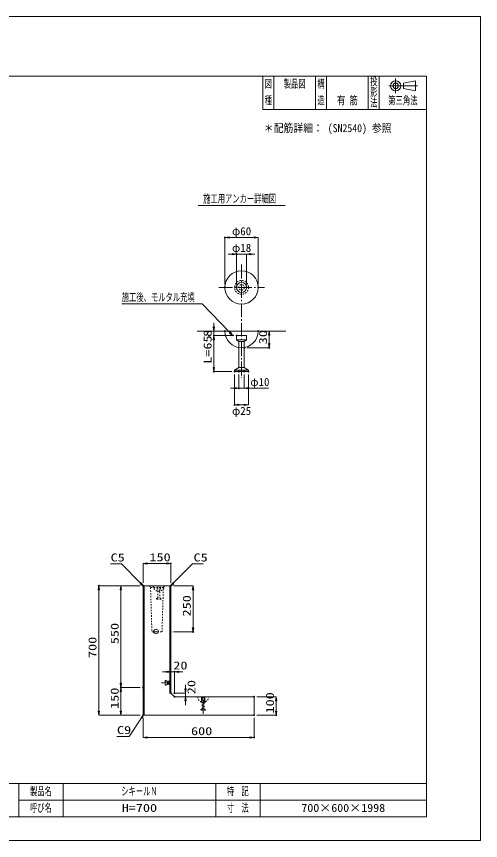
# Model space of a CAD drawing. Units: millimetres, scale not verified. Extents: x 0 to 6300, y 0 to 4455.
# Drawn here: x 3790 to 6300, y 0 to 4455 of the extents above; entities that cross this region are included whole.
import ezdxf
from ezdxf.enums import TextEntityAlignment as Align

# ---------------------------------------------------------------- set-up
doc = ezdxf.new("R2010")
doc.units = ezdxf.units.MM
doc.header["$LTSCALE"] = 10
doc.header["$PDMODE"] = 32
doc.header["$PDSIZE"] = 5
for name, pattern in [('USER1', [10.5, 7.5, -1.125, 0.75, -1.125]), ('USER2', [1.5, 0.75, -0.75]), ('USER3', [0.75, 0.5, -0.25])]:
    doc.linetypes.add(name, pattern=pattern)
for name, color, linetype, lineweight in [('Defpoints_2', 7, 'Continuous', 13), ('S-1', 2, 'Continuous', 13), ('S-4', 4, 'USER3', 13), ('S-Dim', 1, 'Continuous', 13), ('S-Txt', 7, 'Continuous', 13), ('TTL-FRAM', 3, 'Continuous', 13), ('TTL-LINE', 2, 'Continuous', 13), ('TTL-TXT', 2, 'Continuous', 13)]:
    doc.layers.add(name, color=color, linetype=linetype, lineweight=lineweight)
doc.styles.add('ＭＳ ゴシック', font='')
doc.styles.get('ＭＳ ゴシック').set_extended_font_data('MS Gothic')

msp = doc.modelspace()

# ---------------------------------------------------------------- hatches: boundary and pattern name
at = {"layer": 'S-Dim'}
for points in [[(4940, 3264.05), (4940, 3256.55), (4917.5, 3260.3)], [(5075, 3264.05), (5075, 3256.55), (5097.5, 3260.3)], [(4958, 3174.05), (4958, 3166.55), (4980.5, 3170.3)], [(5057, 3174.05), (5057, 3166.55), (5034.5, 3170.3)], [(4853.75, 2776.74), (4861.25, 2776.74), (4857.5, 2754.24)], [(4853.75, 2707.74), (4861.25, 2707.74), (4857.5, 2730.24)], [(4853.75, 2707.74), (4861.25, 2707.74), (4857.5, 2730.24)], [(5153.75, 2731.74), (5161.25, 2731.74), (5157.5, 2754.24)], [(5153.75, 2686.74), (5161.25, 2686.74), (5157.5, 2664.24)], [(4853.75, 2557.74), (4861.25, 2557.74), (4857.5, 2535.24)], [(4970, 2448.99), (4970, 2441.49), (4992.5, 2445.24)], [(5045, 2448.99), (5045, 2441.49), (5022.5, 2445.24)], [(4992.5, 2358.99), (4992.5, 2351.49), (4970, 2355.24)], [(5022.5, 2358.99), (5022.5, 2351.49), (5045, 2355.24)], [(4497.49, 1501.25), (4497.49, 1493.75), (4474.99, 1497.5)], [(4602.49, 1501.25), (4602.49, 1493.75), (4624.99, 1497.5)], [(4231.24, 1355), (4238.74, 1355), (4234.99, 1377.5)], [(4351.24, 1355), (4358.74, 1355), (4354.99, 1377.5)], [(4741.24, 1355), (4748.74, 1355), (4744.99, 1377.5)], [(4741.24, 1150), (4748.74, 1150), (4744.99, 1127.5)], [(4602.49, 916.25), (4602.49, 908.75), (4624.99, 912.5)], [(4667.49, 916.25), (4667.49, 908.75), (4644.99, 912.5)], [(4351.24, 850), (4358.74, 850), (4354.99, 827.5)], [(4351.24, 805), (4358.74, 805), (4354.99, 827.5)], [(4701.24, 820), (4708.74, 820), (4704.99, 797.5)], [(4701.24, 755), (4708.74, 755), (4704.99, 777.5)], [(5191.24, 755), (5198.74, 755), (5194.99, 777.5)], [(4231.24, 700), (4238.74, 700), (4234.99, 677.5)], [(4351.24, 700), (4358.74, 700), (4354.99, 677.5)], [(5191.24, 700), (5198.74, 700), (5194.99, 677.5)], [(4497.49, 561.25), (4497.49, 553.75), (4474.99, 557.5)], [(5052.49, 561.25), (5052.49, 553.75), (5074.99, 557.5)]]:
    msp.add_hatch(color=256, dxfattribs=at).paths.add_polyline_path(points)
at = {"layer": 'S-Txt'}
for points in [[(4947.31, 2748.22), (4960.17, 2729.38), (4941.89, 2743.03)], [(4464.23, 1393.56), (4477.49, 1375), (4458.93, 1388.26)], [(4641.05, 1388.26), (4622.49, 1375), (4635.75, 1393.56)], [(4463.89, 665.36), (4479.49, 682), (4470.13, 661.2)]]:
    msp.add_hatch(color=256, dxfattribs=at).paths.add_polyline_path(points)

# ---------------------------------------------------------------- linework, layer by layer
at = {"layer": 'Defpoints_2'}
for p, q in [((6300, 4455), (0, 4455)), ((6300, 0), (6300, 4455)), ((0, 0), (6300, 0))]:
    msp.add_line(p, q, dxfattribs=at)
for p in [(4917.5, 3260.3), (4980.5, 3170.3), (4917.5, 2990.3), (4980.5, 2990.3), (5034.5, 2990.3), (5097.5, 2990.3), (4857.5, 2730.24), (4917.5, 2754.24), (4920.76, 2730.24), (4980.5, 2730.24), (5097.5, 2754.24), (5022.5, 2664.24), (5157.5, 2664.24), (4857.5, 2535.24), (4970, 2535.24), (4970, 2535.24), (4992.5, 2535.24), (5022.5, 2535.24), (5045, 2535.24), (4992.5, 2445.24), (4970, 2355.24), (4624.99, 1497.5), (4234.99, 1377.5), (4474.99, 1377.5), (4474.99, 1377.5), (4474.99, 1377.5), (4624.99, 1377.5), (4624.99, 1377.5), (4624.99, 1127.5), (4744.99, 1127.5), (4644.99, 912.5), (4354.99, 827.5), (4354.99, 827.5), (4474.99, 827.5), (4474.99, 827.5), (4624.99, 797.5), (4624.99, 797.5), (4644.99, 777.5), (4644.99, 777.5), (4704.99, 777.5), (5074.99, 777.5), (4474.99, 677.5), (4474.99, 677.5), (4474.99, 677.5), (5074.99, 677.5), (5074.99, 677.5), (5194.99, 677.5), (5074.99, 557.5)]:
    msp.add_point(p, dxfattribs=at)
at = {"layer": 'S-1'}
for p, q in [((4917.5, 2754.24), (4767.5, 2754.24)), ((5097.5, 2754.24), (4917.5, 2754.24)), ((5247.5, 2754.24), (5097.5, 2754.24)), ((4474.99, 1372.5), (4479.99, 1377.5)), ((4474.99, 686.5), (4474.99, 1372.5)), ((4479.99, 1377.5), (4619.99, 1377.5)), ((4479.99, 1377.5), (4479.99, 681.5)), ((4619.99, 1377.5), (4624.99, 1372.5)), ((4619.99, 1377.5), (4619.99, 797.5)), ((4624.99, 1372.5), (4624.99, 797.5)), ((4624.99, 797.5), (4619.99, 797.5)), ((4624.99, 797.5), (4644.99, 777.5)), ((4644.99, 777.5), (5074.99, 777.5)), ((4742.49, 777.5), (4807.49, 777.5)), ((4767.49, 777.5), (4832.49, 777.5)), ((5074.99, 777.5), (5074.99, 677.5)), ((4483.99, 677.5), (4474.99, 686.5)), ((5074.99, 677.5), (4483.99, 677.5))]:
    msp.add_line(p, q, dxfattribs=at)
at = {"layer": 'S-1', "linetype": 'USER2'}
for p, q in [((4589.99, 1377.5), (4509.99, 1377.5)), ((4509.99, 1377.5), (4515.49, 1367.5)), ((4515.49, 1367.5), (4522.49, 1127.5)), ((4584.49, 1367.5), (4515.49, 1367.5)), ((4589.99, 1377.5), (4529.99, 1377.5)), ((4577.49, 1127.5), (4584.49, 1367.5)), ((4584.49, 1367.5), (4589.99, 1377.5)), ((4522.49, 1127.5), (4577.49, 1127.5)), ((4829.99, 777.5), (4769.99, 777.5))]:
    msp.add_line(p, q, dxfattribs=at)
at = {"layer": 'S-1'}
msp.add_circle((5007.5, 2990.3), 90, dxfattribs=at)
at = {"layer": 'S-1', "linetype": 'USER2'}
msp.add_circle((4549.99, 1130), 2.5, dxfattribs=at)
at = {"layer": 'S-1'}
msp.add_arc((5007.5, 2754.24), 90, 180, 0, dxfattribs=at)
at = {"layer": 'S-1', "linetype": 'USER2'}
for centre in [(4559.99, 1377.5), (4799.99, 777.5)]:
    msp.add_arc(centre, 30, 180, 0, dxfattribs=at)
at = {"layer": 'S-1'}
msp.add_ellipse((4544.99, 1130), major_axis=(12.5, 0), ratio=0.994308, dxfattribs=at)
at = {"layer": 'S-4', "linetype": 'Continuous'}
for p, q in [((4980.5, 2707.74), (4980.5, 2730.24)), ((4980.5, 2730.24), (5034.5, 2730.24)), ((5034.5, 2730.24), (5034.5, 2707.74)), ((4992.5, 2698.74), (4980.5, 2707.74)), ((5034.5, 2707.74), (4980.5, 2707.74)), ((4992.5, 2557.74), (4992.5, 2698.74)), ((4992.5, 2698.74), (5022.5, 2698.74)), ((5034.5, 2707.74), (5022.5, 2698.74)), ((5022.5, 2698.74), (5022.5, 2557.74)), ((4970, 2542.74), (4992.5, 2557.74)), ((4970, 2535.24), (4970, 2542.74)), ((5045, 2542.74), (4970, 2542.74)), ((5022.5, 2557.74), (4992.5, 2557.74)), ((5022.5, 2557.74), (5045, 2542.74)), ((5045, 2542.74), (5045, 2535.24)), ((5045, 2535.24), (4970, 2535.24))]:
    msp.add_line(p, q, dxfattribs=at)
at = {"layer": 'S-4', "linetype": 'USER2'}
for p, q in [((4550.99, 1362), (4550.99, 1369.5)), ((4550.99, 1369.5), (4568.99, 1369.5)), ((4554.99, 1359), (4550.99, 1362)), ((4554.99, 1312), (4554.99, 1359)), ((4568.99, 1362), (4564.99, 1359)), ((4564.99, 1359), (4564.99, 1312)), ((4568.99, 1369.5), (4568.99, 1362)), ((4547.49, 1307), (4554.99, 1312)), ((4547.49, 1304.5), (4547.49, 1307)), ((4572.49, 1304.5), (4547.49, 1304.5)), ((4564.99, 1312), (4572.49, 1307)), ((4572.49, 1307), (4572.49, 1304.5)), ((4790.99, 762), (4790.99, 769.5)), ((4790.99, 769.5), (4808.99, 769.5)), ((4794.99, 759), (4790.99, 762)), ((4794.99, 712), (4794.99, 759)), ((4808.99, 762), (4804.99, 759)), ((4804.99, 759), (4804.99, 712)), ((4808.99, 769.5), (4808.99, 762)), ((4787.49, 707), (4794.99, 712)), ((4787.49, 704.5), (4787.49, 707)), ((4812.49, 704.5), (4787.49, 704.5)), ((4804.99, 712), (4812.49, 707)), ((4812.49, 707), (4812.49, 704.5))]:
    msp.add_line(p, q, dxfattribs=at)
at = {"layer": 'S-4'}
for p, q in [((4594.99, 840.75), (4594.99, 864.25)), ((4595.99, 865.25), (4597.99, 865.25)), ((4598.99, 864.25), (4598.99, 862.75)), ((4600.99, 860.75), (4624.49, 860.75)), ((4606.99, 857.55), (4607.93, 858.5)), ((4606.99, 847.45), (4606.99, 857.55)), ((4607.93, 846.5), (4606.99, 847.45)), ((4607.93, 858.5), (4624.99, 858.5)), ((4624.99, 846.5), (4607.93, 846.5)), ((4624.49, 860.75), (4624.99, 860.25)), ((4624.99, 860.25), (4624.99, 844.75)), ((4597.99, 839.75), (4595.99, 839.75)), ((4598.99, 842.25), (4598.99, 840.75)), ((4624.49, 844.25), (4600.99, 844.25)), ((4624.99, 844.75), (4624.49, 844.25)), ((4791.74, 777), (4792.24, 777.5)), ((4791.74, 753.5), (4791.74, 777)), ((4792.24, 777.5), (4807.74, 777.5)), ((4793.99, 760.45), (4793.99, 777.5)), ((4794.93, 759.5), (4793.99, 760.45)), ((4805.04, 759.5), (4794.93, 759.5)), ((4805.99, 760.45), (4805.04, 759.5)), ((4805.99, 777.5), (4805.99, 760.45)), ((4807.74, 777.5), (4808.24, 777)), ((4808.24, 777), (4808.24, 753.5)), ((4787.24, 748.5), (4787.24, 750.5)), ((4788.24, 751.5), (4789.74, 751.5)), ((4811.74, 747.5), (4788.24, 747.5)), ((4810.24, 751.5), (4811.74, 751.5)), ((4812.74, 750.5), (4812.74, 748.5))]:
    msp.add_line(p, q, dxfattribs=at)
at = {"layer": 'S-4', "linetype": 'USER2'}
for radius in [37.5, 15]:
    msp.add_circle((5007.5, 2990.3), radius, dxfattribs=at)
at = {"layer": 'S-4', "linetype": 'Continuous'}
msp.add_circle((5007.5, 2990.3), 27, dxfattribs=at)
at = {"layer": 'S-4'}
for centre, radius, start, end in [((4595.99, 864.25), 1, 90, 180), ((4597.99, 864.25), 1, 0, 90), ((4600.99, 862.75), 2, 180, 270), ((4595.99, 840.75), 1, 180, 270), ((4597.99, 840.75), 1, 270, 0), ((4600.99, 842.25), 2, 90, 180), ((4788.24, 750.5), 1, 90, 180), ((4788.24, 748.5), 1, 180, 270), ((4789.74, 753.5), 2, 270, 0), ((4810.24, 753.5), 2, 180, 270), ((4811.74, 750.5), 1, 0, 90), ((4811.74, 748.5), 1, 270, 0)]:
    msp.add_arc(centre, radius, start, end, dxfattribs=at)
at = {"layer": 'S-Dim'}
for p, q in [((4917.5, 3005.3), (4917.5, 3260.3)), ((5075, 3260.3), (4940, 3260.3)), ((5097.5, 3005.3), (5097.5, 3260.3)), ((4958, 3170.3), (4935.5, 3170.3)), ((4980.5, 3005.3), (4980.5, 3170.3)), ((5034.5, 3170.3), (4980.5, 3170.3)), ((5034.5, 3005.3), (5034.5, 3170.3)), ((5057, 3170.3), (5079.5, 3170.3)), ((4857.5, 2776.74), (4857.5, 2799.24)), ((4902.5, 2754.24), (4857.5, 2754.24)), ((4857.5, 2754.24), (4857.5, 2730.24)), ((4905.76, 2730.24), (4857.5, 2730.24)), ((4965.5, 2730.24), (4857.5, 2730.24)), ((5112.5, 2754.24), (5157.5, 2754.24)), ((5157.5, 2731.74), (5157.5, 2686.74)), ((4857.5, 2707.74), (4857.5, 2557.74)), ((4857.5, 2707.74), (4857.5, 2685.24)), ((5037.5, 2664.24), (5157.5, 2664.24)), ((4955, 2535.24), (4857.5, 2535.24)), ((4970, 2520.24), (4970, 2355.24)), ((4992.5, 2520.24), (4992.5, 2445.24)), ((5022.5, 2520.24), (5022.5, 2445.24)), ((5045, 2520.24), (5045, 2355.24)), ((4970, 2445.24), (4947.5, 2445.24)), ((5022.5, 2445.24), (4992.5, 2445.24)), ((5045, 2445.24), (5067.5, 2445.24)), ((5067.5, 2445.24), (5152.81, 2445.24)), ((5022.5, 2355.24), (4992.5, 2355.24)), ((4474.99, 1392.5), (4474.99, 1497.5)), ((4497.49, 1497.5), (4602.49, 1497.5)), ((4624.99, 1392.5), (4624.99, 1497.5)), ((4459.99, 1377.5), (4234.99, 1377.5)), ((4234.99, 700), (4234.99, 1355)), ((4459.99, 1377.5), (4354.99, 1377.5)), ((4354.99, 1355), (4354.99, 850)), ((4639.99, 1377.5), (4744.99, 1377.5)), ((4744.99, 1355), (4744.99, 1150)), ((4639.99, 1127.5), (4744.99, 1127.5)), ((4602.49, 912.5), (4579.99, 912.5)), ((4624.99, 812.5), (4624.99, 912.5)), ((4624.99, 912.5), (4644.99, 912.5)), ((4644.99, 792.5), (4644.99, 912.5)), ((4667.49, 912.5), (4689.99, 912.5)), ((4459.99, 827.5), (4354.99, 827.5)), ((4459.99, 827.5), (4354.99, 827.5)), ((4354.99, 700), (4354.99, 805)), ((4704.99, 820), (4704.99, 842.5)), ((4639.99, 797.5), (4704.99, 797.5)), ((4659.99, 777.5), (4704.99, 777.5)), ((4704.99, 797.5), (4704.99, 777.5)), ((5089.99, 777.5), (5194.99, 777.5)), ((4704.99, 755), (4704.99, 732.5)), ((5194.99, 755), (5194.99, 700)), ((4459.99, 677.5), (4234.99, 677.5)), ((4459.99, 677.5), (4354.99, 677.5)), ((5089.99, 677.5), (5194.99, 677.5)), ((4474.99, 662.5), (4474.99, 557.5)), ((5074.99, 662.5), (5074.99, 557.5)), ((4497.49, 557.5), (5052.49, 557.5))]:
    msp.add_line(p, q, dxfattribs=at)
at = {"layer": 'S-Dim', "linetype": 'USER1'}
for p, q in [((5007.5, 3114.05), (5007.5, 2501.49)), ((4883.75, 2990.3), (5131.25, 2990.3)), ((4574.99, 852.5), (4624.99, 852.5)), ((4799.99, 684.5), (4799.99, 777.5))]:
    msp.add_line(p, q, dxfattribs=at)
at = {"layer": 'S-Dim'}
for points in [[(4940, 3264.05), (4940, 3256.55), (4917.5, 3260.3)], [(5075, 3264.05), (5075, 3256.55), (5097.5, 3260.3)], [(4958, 3174.05), (4958, 3166.55), (4980.5, 3170.3)], [(5057, 3174.05), (5057, 3166.55), (5034.5, 3170.3)], [(4853.75, 2776.74), (4861.25, 2776.74), (4857.5, 2754.24)], [(4853.75, 2707.74), (4861.25, 2707.74), (4857.5, 2730.24)], [(4853.75, 2707.74), (4861.25, 2707.74), (4857.5, 2730.24)], [(5153.75, 2731.74), (5161.25, 2731.74), (5157.5, 2754.24)], [(5153.75, 2686.74), (5161.25, 2686.74), (5157.5, 2664.24)], [(4853.75, 2557.74), (4861.25, 2557.74), (4857.5, 2535.24)], [(4970, 2448.99), (4970, 2441.49), (4992.5, 2445.24)], [(5045, 2448.99), (5045, 2441.49), (5022.5, 2445.24)], [(4992.5, 2358.99), (4992.5, 2351.49), (4970, 2355.24)], [(5022.5, 2358.99), (5022.5, 2351.49), (5045, 2355.24)], [(4497.49, 1501.25), (4497.49, 1493.75), (4474.99, 1497.5)], [(4602.49, 1501.25), (4602.49, 1493.75), (4624.99, 1497.5)], [(4231.24, 1355), (4238.74, 1355), (4234.99, 1377.5)], [(4351.24, 1355), (4358.74, 1355), (4354.99, 1377.5)], [(4741.24, 1355), (4748.74, 1355), (4744.99, 1377.5)], [(4741.24, 1150), (4748.74, 1150), (4744.99, 1127.5)], [(4602.49, 916.25), (4602.49, 908.75), (4624.99, 912.5)], [(4667.49, 916.25), (4667.49, 908.75), (4644.99, 912.5)], [(4351.24, 850), (4358.74, 850), (4354.99, 827.5)], [(4351.24, 805), (4358.74, 805), (4354.99, 827.5)], [(4701.24, 820), (4708.74, 820), (4704.99, 797.5)], [(4701.24, 755), (4708.74, 755), (4704.99, 777.5)], [(5191.24, 755), (5198.74, 755), (5194.99, 777.5)], [(4231.24, 700), (4238.74, 700), (4234.99, 677.5)], [(4351.24, 700), (4358.74, 700), (4354.99, 677.5)], [(5191.24, 700), (5198.74, 700), (5194.99, 677.5)], [(4497.49, 561.25), (4497.49, 553.75), (4474.99, 557.5)], [(5052.49, 561.25), (5052.49, 553.75), (5074.99, 557.5)]]:
    msp.add_lwpolyline(points, close=True, dxfattribs=at)
at = {"layer": 'S-Txt'}
for p, q in [((4772.01, 3432.5), (5242.99, 3432.5)), ((4359.73, 2901.68), (4789.63, 2901.68)), ((4795.03, 2901.68), (4789.63, 2901.68)), ((4944.6, 2745.62), (4795.03, 2901.68)), ((4299.29, 1495), (4352.09, 1495)), ((4357.49, 1495), (4352.09, 1495)), ((4461.58, 1390.91), (4357.49, 1495)), ((4638.4, 1390.91), (4742.49, 1495)), ((4742.49, 1495), (4747.89, 1495)), ((4747.89, 1495), (4800.69, 1495)), ((4467.01, 663.28), (4399.49, 562)), ((4333.79, 562), (4394.09, 562)), ((4399.49, 562), (4394.09, 562))]:
    msp.add_line(p, q, dxfattribs=at)
for points in [[(4947.31, 2748.22), (4960.17, 2729.38), (4941.89, 2743.03)], [(4464.23, 1393.56), (4477.49, 1375), (4458.93, 1388.26)], [(4641.05, 1388.26), (4622.49, 1375), (4635.75, 1393.56)], [(4463.89, 665.36), (4479.49, 682), (4470.13, 661.2)]]:
    msp.add_lwpolyline(points, close=True, dxfattribs=at)
at = {"layer": 'TTL-FRAM'}
for p, q in [((382.5, 4132.5), (6007.5, 4132.5)), ((5122.5, 4132.5), (5122.5, 3952.5)), ((6007.5, 4132.5), (6007.5, 127.5)), ((5122.5, 3952.5), (5182.5, 3952.5)), ((5182.5, 3952.5), (5407.5, 3952.5)), ((5407.5, 3952.5), (5467.5, 3952.5)), ((5467.5, 3952.5), (5692.5, 3952.5)), ((5692.5, 3952.5), (5467.5, 3952.5)), ((5467.5, 3952.5), (5692.5, 3952.5)), ((5692.5, 3952.5), (5752.5, 3952.5)), ((5752.5, 3952.5), (6007.5, 3952.5)), ((382.5, 307.5), (6007.5, 307.5)), ((3832.5, 127.5), (3727.5, 127.5)), ((4095, 127.5), (3832.5, 127.5)), ((4305, 127.5), (4095, 127.5)), ((5010, 127.5), (4305, 127.5)), ((5220, 127.5), (5010, 127.5)), ((6007.5, 127.5), (5220, 127.5))]:
    msp.add_line(p, q, dxfattribs=at)
at = {"layer": 'TTL-LINE'}
for p, q in [((5182.5, 3952.5), (5182.5, 4132.5)), ((5407.5, 3952.5), (5407.5, 4132.5)), ((5467.5, 3952.5), (5467.5, 4132.5)), ((5692.5, 3952.5), (5692.5, 4132.5)), ((5752.5, 3952.5), (5752.5, 4132.5)), ((3802.5, 127.5), (3802.5, 307.5)), ((4042.5, 127.5), (4042.5, 307.5)), ((4867.5, 127.5), (4867.5, 307.5)), ((5107.5, 127.5), (5107.5, 307.5)), ((3802.5, 217.5), (4042.5, 217.5)), ((4042.5, 217.5), (4867.5, 217.5)), ((4867.5, 217.5), (5107.5, 217.5)), ((5107.5, 217.5), (6007.5, 217.5))]:
    msp.add_line(p, q, dxfattribs=at)
at = {"layer": 'TTL-TXT'}
for p, q in [((5840.96, 4040.11), (5840.96, 4118.91)), ((5803.45, 4080), (5958.57, 4080))]:
    msp.add_line(p, q, dxfattribs=at)
at = {"layer": 'TTL-TXT', "color": 3}
for p, q in [((5883.58, 4095.04), (5948.76, 4107.58)), ((5948.76, 4107.58), (5948.76, 4052.42)), ((5883.58, 4080), (5883.58, 4095.04)), ((5883.58, 4064.96), (5883.58, 4080)), ((5948.76, 4052.42), (5883.58, 4064.96))]:
    msp.add_line(p, q, dxfattribs=at)
for radius in [27.58, 15.04]:
    msp.add_circle((5840.96, 4080), radius, dxfattribs=at)

# ---------------------------------------------------------------- texts
at = {"layer": 'S-Dim', "style": 'ＭＳ ゴシック'}
for s, p in [('φ60', (4955.9, 3259.47)), ('φ18', (4955.9, 3169.47)), ('φ10', (5054.63, 2444.41)), ('φ25', (4955.9, 2288.05))]:
    msp.add_text(s, height=43.3, dxfattribs=at).set_placement(p, align=Align.BOTTOM_LEFT)
at = {"layer": 'S-Dim', "style": 'ＭＳ ゴシック', "width": 1.3}
for s, p in [('L=65', (4858.33, 2577.54)), ('8', (4858.33, 2722.74)), ('30', (5158.33, 2682.84)), ('250', (4745.81, 1211.7)), ('550', (4355.81, 1061.7)), ('700', (4235.81, 986.7)), ('20', (4770.81, 791.1)), ('150', (4355.81, 711.7)), ('100', (5195.81, 686.7))]:
    msp.add_text(s, height=43.3, rotation=90, dxfattribs=at).set_placement(p, align=Align.BOTTOM_LEFT)
for s, p in [('150', (4509.19, 1496.67)), ('20', (4638.59, 911.67)), ('600', (4734.19, 556.67))]:
    msp.add_text(s, height=43.3, dxfattribs=at).set_placement(p, align=Align.BOTTOM_LEFT)
at = {"layer": 'S-Txt', "style": 'ＭＳ ゴシック'}
for s, width, p in [('施工用アンカー詳細図', 0.65, (4799.92, 3435.42)), ('施工後、モルタル充填', 0.65, (4359.73, 2902.36)), ('C5', 1.3, (4299.29, 1495.67)), ('C5', 1.3, (4747.89, 1495.67)), ('C9', 1.3, (4333.79, 562.67))]:
    msp.add_text(s, height=43.3, dxfattribs=dict(at, width=width)).set_placement(p, align=Align.BOTTOM_LEFT)
at = {"layer": 'TTL-TXT', "style": 'ＭＳ ゴシック', "width": 0.65}
for s, p in [('図', (5152.5, 4056.67)), ('構', (5437.5, 4056.67)), ('投', (5722.5, 4069.53)), ('影', (5722.5, 4011.67)), ('種', (5152.5, 3966.67)), ('造', (5437.5, 3966.67)), ('法', (5722.5, 3953.82)), ('製品名', (3922.5, 231.67)), ('特\u3000記', (4987.5, 231.67)), ('呼び名', (3922.5, 141.67)), ('寸\u3000法', (4987.5, 141.67))]:
    msp.add_text(s, height=43.3, dxfattribs=at).set_placement(p, align=Align.BOTTOM_CENTER)
at = {"layer": 'TTL-TXT', "color": 1, "style": 'ＭＳ ゴシック'}
for s, width, p in [('製品図', 0.65, (5295, 4056.67)), ('有 筋', 0.75, (5580, 3966.67)), ('第三角法', 0.65, (5880, 3966.67)), ('＊配筋詳細： (SN2540) 参照', 0.9, (5473.41, 3816.67)), ('シキールＮ', 0.65, (4455, 231.67)), ('H=700', 1.3, (4455, 141.67)), ('700×600×1998', 1.1, (5557.5, 141.67))]:
    msp.add_text(s, height=43.3, dxfattribs=dict(at, width=width)).set_placement(p, align=Align.BOTTOM_CENTER)

doc.saveas('drawing.dxf')
